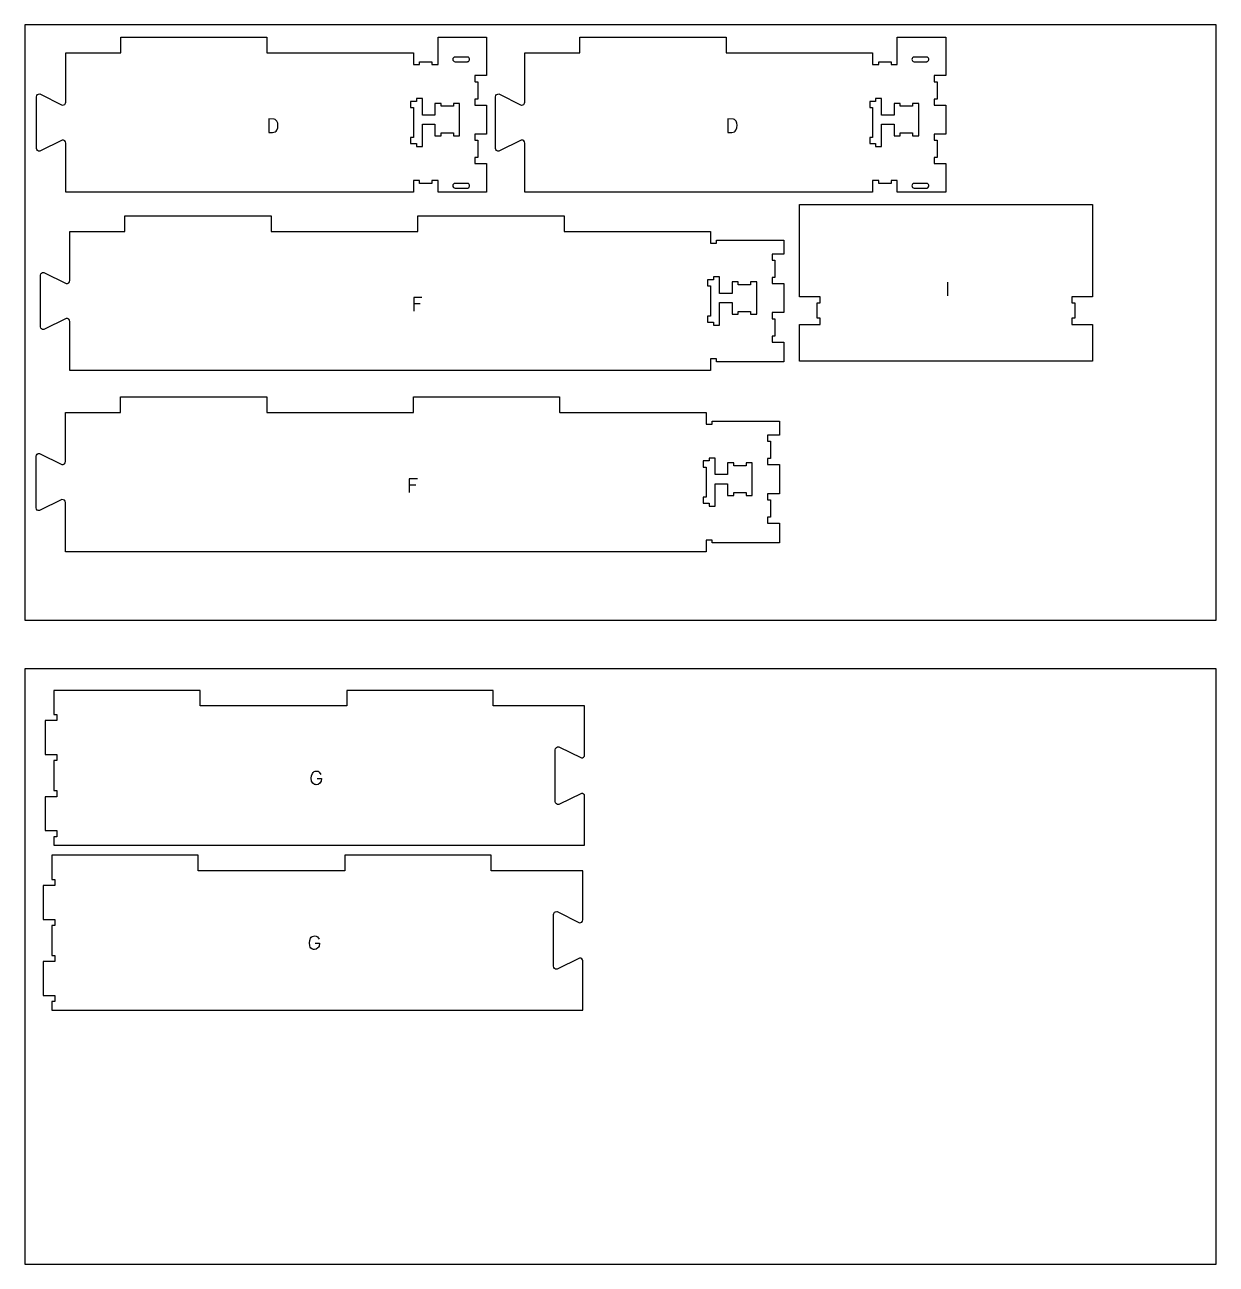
# Model space of a CAD drawing. Header units: millimetres. Extents: x -1220 to 1220, y -1930 to 4127.
# Drawn here: x -1220 to 1220, y -1930 to 610 of the extents above; entities that cross this region are included whole.
import ezdxf

# ---------------------------------------------------------------- set-up
doc = ezdxf.new("R2010")
doc.units = ezdxf.units.MM
for name, color, linetype, true_color in [('0_SHEET_SPRUCEPLY_2440X122', 1, 'Continuous', 0xff0000), ('1_ANYTOOL_1MMDEEP_LABELS_S', 2, 'Continuous', 0xffff00), ('3_ANYTOOL_CUTTHROUGH_INSID', 4, 'Continuous', 0x00ffff), ('4_ANYTOOL_CUTTHROUGH_OUTSI', 5, 'Continuous', 0x0000ff)]:
    doc.layers.add(name, color=color, linetype=linetype, true_color=true_color)

msp = doc.modelspace()

# ---------------------------------------------------------------- linework, layer by layer
at = {"layer": '0_SHEET_SPRUCEPLY_2440X122'}
for points in [[(-1220, 610), (-1220, -610), (1220, -610), (1220, 610)], [(-1220, -710), (-1220, -1930), (1220, -1930), (1220, -710)]]:
    msp.add_lwpolyline(points, close=True, dxfattribs=at)
at = {"layer": '1_ANYTOOL_1MMDEEP_LABELS_S'}
for p, q in [((669.6, 82.6, 0), (669.6, 54.6, 0)), ((-410, 37.9, 0), (-423.5, 37.9, 0)), ((-419, -333.2, 0), (-432.5, -333.2, 0))]:
    msp.add_line(p, q, dxfattribs=at)
for points in [[(-720.5, 417.4), (-720.5, 389.4), (-712.5, 389.5), (-709.7, 389.8), (-707.3, 390.7), (-705.4, 392.1), (-703.9, 394.2), (-702.1, 398.9), (-701.5, 404), (-702, 408.3), (-703.8, 412.3), (-707.1, 415.8), (-709, 416.7)], [(219.9, 417.4), (219.9, 389.4), (227.9, 389.5), (230.8, 389.8), (233.2, 390.7), (235.1, 392.1), (236.5, 394.2), (238.4, 398.9), (239, 404), (238.4, 408.3), (236.7, 412.3), (233.4, 415.8), (231.4, 416.7)]]:
    msp.add_lwpolyline(points, close=True, dxfattribs=at)
for points in [[(-407.1, 50.9), (-423.5, 50.9), (-423.5, 22.9)], [(-416, -320.2), (-432.5, -320.2), (-432.5, -348.2)], [(-621.5, -934.5), (-612.4, -934.5), (-613.3, -940.1), (-614.4, -942.3), (-615.8, -944.1), (-619.3, -946.6), (-623, -947.4), (-624.9, -947.2), (-626.7, -946.6), (-630.1, -944.1), (-631.5, -942.2), (-632.5, -939.9), (-633.3, -933.9), (-632.7, -928.9), (-630.8, -924.1), (-629.3, -922), (-627.4, -920.6), (-625.1, -919.7), (-622.4, -919.4), (-619.3, -919.9), (-616.9, -921.5), (-613.5, -926.3)], [(-625.3, -1272.3), (-616.2, -1272.4), (-617.1, -1277.9), (-618.2, -1280.1), (-619.7, -1281.9), (-623.1, -1284.4), (-626.8, -1285.2), (-628.7, -1285), (-630.5, -1284.4), (-633.9, -1282), (-635.3, -1280.1), (-636.3, -1277.7), (-637.1, -1271.7), (-636.5, -1266.7), (-634.6, -1261.9), (-633.2, -1259.9), (-631.3, -1258.4), (-628.9, -1257.5), (-626.2, -1257.2), (-623.2, -1257.7), (-620.8, -1259.3), (-617.3, -1264.1)]]:
    msp.add_lwpolyline(points, dxfattribs=at)
at = {"layer": '3_ANYTOOL_CUTTHROUGH_INSID'}
for points in [[(-338.9, 543.9, 1), (-338.9, 534.4), (-313.2, 534.4), (-312.4, 534.5), (-311.6, 534.8), (-310.9, 535.2), (-309.8, 536.6), (-309.2, 538.3), (-309.2, 540), (-309.8, 541.7), (-310.9, 543.1), (-311.6, 543.5), (-312.4, 543.8), (-313.2, 543.9)], [(601.5, 543.9, 1), (601.5, 534.4), (627.3, 534.4), (628.1, 534.5), (628.8, 534.8), (629.6, 535.2), (630.7, 536.6), (631.2, 538.3), (631.2, 540), (630.7, 541.7), (629.6, 543.1), (628.8, 543.5), (628.1, 543.8), (627.3, 543.9)], [(-338.9, 275.4), (-313.2, 275.4), (-312.4, 275.5), (-311.6, 275.8), (-310.9, 276.2), (-309.8, 277.6), (-309.2, 279.3), (-309.2, 281), (-309.8, 282.7), (-310.9, 284.1), (-311.6, 284.5), (-312.4, 284.8), (-313.2, 284.9), (-338.9, 284.9, 1)], [(601.5, 275.4), (627.3, 275.4), (628.1, 275.5), (628.8, 275.8), (629.6, 276.2), (630.7, 277.6), (631.2, 279.3), (631.2, 281), (630.7, 282.7), (629.6, 284.1), (628.8, 284.5), (628.1, 284.8), (627.3, 284.9), (601.5, 284.9, 1)]]:
    msp.add_lwpolyline(points, format="xyb", close=True, dxfattribs=at)
for points in [[(-430.1, 366.4), (-418.1, 366.4), (-418.1, 360.4), (-405.6, 360.4), (-405.6, 406.4), (-380.1, 406.4), (-380.1, 382.4), (-367.6, 382.4), (-367.6, 388.4), (-342.1, 388.4), (-342.1, 382.4), (-329.6, 382.4), (-329.6, 448.9), (-342.1, 448.9), (-342.1, 442.9), (-367.6, 442.9), (-367.6, 448.9), (-380.1, 448.9), (-380.1, 424.9), (-405.6, 424.9), (-405.6, 458.9), (-418.1, 458.9), (-418.1, 452.9), (-430.1, 452.9), (-430.1, 440.4), (-424.1, 440.4), (-424.1, 378.9), (-430.1, 378.9)], [(510.3, 366.4), (522.3, 366.4), (522.3, 360.4), (534.8, 360.4), (534.8, 406.4), (560.3, 406.4), (560.3, 382.4), (572.8, 382.4), (572.8, 388.4), (598.3, 388.4), (598.3, 382.4), (610.8, 382.4), (610.8, 448.9), (598.3, 448.9), (598.3, 442.9), (572.8, 442.9), (572.8, 448.9), (560.3, 448.9), (560.3, 424.9), (534.8, 424.9), (534.8, 458.9), (522.3, 458.9), (522.3, 452.9), (510.3, 452.9), (510.3, 440.4), (516.3, 440.4), (516.3, 378.9), (510.3, 378.9)], [(178.4, 0.7), (190.4, 0.7), (190.4, -5.3), (202.9, -5.3), (202.9, 40.7), (228.4, 40.7), (228.4, 16.7), (240.9, 16.7), (240.9, 22.7), (266.4, 22.7), (266.4, 16.7), (278.9, 16.7), (278.9, 83.2), (266.4, 83.2), (266.4, 77.2), (240.9, 77.2), (240.9, 83.2), (228.4, 83.2), (228.4, 59.2), (202.9, 59.2), (202.9, 93.2), (190.4, 93.2), (190.4, 87.2), (178.4, 87.2), (178.4, 74.7), (184.4, 74.7), (184.4, 13.2), (178.4, 13.2)], [(169.4, -370.3), (181.4, -370.3), (181.4, -376.3), (193.9, -376.3), (193.9, -330.4), (219.4, -330.4), (219.4, -354.4), (231.9, -354.4), (231.9, -348.4), (257.4, -348.4), (257.4, -354.4), (269.9, -354.4), (269.9, -287.9), (257.4, -287.9), (257.4, -293.9), (231.9, -293.9), (231.9, -287.9), (219.4, -287.9), (219.4, -311.9), (193.9, -311.9), (193.9, -277.8), (181.4, -277.8), (181.4, -283.8), (169.4, -283.8), (169.4, -296.3), (175.4, -296.3), (175.4, -357.8), (169.4, -357.8)]]:
    msp.add_lwpolyline(points, close=True, dxfattribs=at)
at = {"layer": '4_ANYTOOL_CUTTHROUGH_OUTSI'}
for points in [[(-274.1, 266.9), (-373.6, 266.9), (-373.6, 290.7, 0.414214), (-373.9, 290.9), (-385.9, 290.9, 0.414214), (-386.1, 290.7), (-386.1, 284.9), (-411.6, 284.9), (-411.6, 290.7, 0.414214), (-411.9, 290.9), (-423.9, 290.9, 0.414214), (-424.1, 290.7), (-424.1, 266.9), (-1136.1, 266.9), (-1136.1, 367.6, 0.463455), (-1143.4, 373.7), (-1143.5, 373.7), (-1189.5, 351.1, -0.461531), (-1196.1, 356.7), (-1196.1, 462.6, -0.461531), (-1189.5, 468.2), (-1143.5, 445.6), (-1143.4, 445.6, 0.463455), (-1136.1, 451.7), (-1136.1, 552.4), (-1023.9, 552.4, 0.414214), (-1023.6, 552.7), (-1023.6, 584.4), (-724.1, 584.4), (-724.1, 552.7, 0.414214), (-723.9, 552.4), (-424.1, 552.4), (-424.1, 528.7, 0.414214), (-423.9, 528.4), (-411.9, 528.4, 0.414214), (-411.6, 528.7), (-411.6, 534.4), (-386.1, 534.4), (-386.1, 528.7, 0.414214), (-385.9, 528.4), (-373.9, 528.4, 0.414214), (-373.6, 528.7), (-373.6, 584.4), (-274.1, 584.4), (-274.1, 505.9), (-297.9, 505.9, 0.414214), (-298.1, 505.7), (-298.1, 493.7, 0.414214), (-297.9, 493.4), (-292.1, 493.4), (-292.1, 457.9), (-297.9, 457.9, 0.414214), (-298.1, 457.7), (-298.1, 445.7, 0.414214), (-297.9, 445.4), (-274.1, 445.4), (-274.1, 385.9), (-297.9, 385.9, 0.414214), (-298.1, 385.7), (-298.1, 373.7, 0.414214), (-297.9, 373.4), (-292.1, 373.4), (-292.1, 337.9), (-297.9, 337.9, 0.414214), (-298.1, 337.7), (-298.1, 325.7, 0.414214), (-297.9, 325.4), (-274.1, 325.4)], [(666.3, 266.9), (566.8, 266.9), (566.8, 290.7, 0.414214), (566.5, 290.9), (554.5, 290.9, 0.414214), (554.3, 290.7), (554.3, 284.9), (528.8, 284.9), (528.8, 290.7, 0.414214), (528.5, 290.9), (516.5, 290.9, 0.414214), (516.3, 290.7), (516.3, 266.9), (-195.7, 266.9), (-195.7, 367.6, 0.463455), (-203, 373.7), (-203.1, 373.7), (-249.1, 351.1, -0.461531), (-255.7, 356.7), (-255.7, 462.6, -0.461531), (-249.1, 468.2), (-203.1, 445.6), (-203, 445.6, 0.463455), (-195.7, 451.7), (-195.7, 552.4), (-83.5, 552.4, 0.414214), (-83.2, 552.7), (-83.2, 584.4), (216.3, 584.4), (216.3, 552.7, 0.414214), (216.5, 552.4), (516.3, 552.4), (516.3, 528.7, 0.414214), (516.5, 528.4), (528.5, 528.4, 0.414214), (528.8, 528.7), (528.8, 534.4), (554.3, 534.4), (554.3, 528.7, 0.414214), (554.5, 528.4), (566.5, 528.4, 0.414214), (566.8, 528.7), (566.8, 584.4), (666.3, 584.4), (666.3, 505.9), (642.5, 505.9, 0.414214), (642.3, 505.7), (642.3, 493.7, 0.414214), (642.5, 493.4), (648.3, 493.4), (648.3, 457.9), (642.5, 457.9, 0.414214), (642.3, 457.7), (642.3, 445.7, 0.414214), (642.5, 445.4), (666.3, 445.4), (666.3, 385.9), (642.5, 385.9, 0.414214), (642.3, 385.7), (642.3, 373.7, 0.414214), (642.5, 373.4), (648.3, 373.4), (648.3, 337.9), (642.5, 337.9, 0.414214), (642.3, 337.7), (642.3, 325.7, 0.414214), (642.5, 325.4), (666.3, 325.4)], [(408.7, 40, 0.414214), (408.9, 40.3), (408.9, 52.3, 0.414214), (408.7, 52.5), (366.9, 52.5), (366.9, 242), (966.4, 242), (966.4, 52.5), (924.7, 52.5, 0.414214), (924.4, 52.3), (924.4, 40.3, 0.414214), (924.7, 40), (930.4, 40), (930.4, 8.5), (924.7, 8.5, 0.414214), (924.4, 8.3), (924.4, -3.7, 0.414214), (924.7, -4), (966.4, -4), (966.4, -79.5), (366.9, -79.5), (366.9, -4), (408.7, -4, 0.414214), (408.9, -3.7), (408.9, 8.3, 0.414214), (408.7, 8.5), (402.9, 8.5), (402.9, 40)], [(-1127.6, -98.8), (-1127.6, 1.9, 0.463455), (-1134.9, 8), (-1135, 8), (-1181, -14.7, -0.461531), (-1187.6, -9), (-1187.6, 96.9, -0.461531), (-1181, 102.5), (-1135, 79.9), (-1134.9, 79.9, 0.463455), (-1127.6, 86), (-1127.6, 186.7), (-1015.4, 186.7, 0.414214), (-1015.1, 186.9), (-1015.1, 218.7), (-715.6, 218.7), (-715.6, 186.9, 0.414214), (-715.4, 186.7), (-415.4, 186.7, 0.414214), (-415.1, 186.9), (-415.1, 218.7), (-115.6, 218.7), (-115.6, 186.9, 0.414214), (-115.4, 186.7), (184.4, 186.7), (184.4, 162.9, 0.414214), (184.6, 162.7), (196.6, 162.7, 0.414214), (196.9, 162.9), (196.9, 168.7), (334.4, 168.7), (334.4, 140.2), (310.6, 140.2, 0.414214), (310.4, 139.9), (310.4, 127.9, 0.414214), (310.6, 127.7), (316.4, 127.7), (316.4, 92.2), (310.6, 92.2, 0.414214), (310.4, 91.9), (310.4, 79.9, 0.414214), (310.6, 79.7), (334.4, 79.7), (334.4, 20.2), (310.6, 20.2, 0.414214), (310.4, 19.9), (310.4, 7.9, 0.414214), (310.6, 7.7), (316.4, 7.7), (316.4, -27.8), (310.6, -27.8, 0.414214), (310.4, -28.1), (310.4, -40.1, 0.414214), (310.6, -40.3), (334.4, -40.3), (334.4, -80.8), (196.9, -80.8), (196.9, -75.1, 0.414214), (196.6, -74.8), (184.6, -74.8, 0.414214), (184.4, -75.1), (184.4, -98.8)], [(-1136.6, -469.9), (-1136.6, -369.2, 0.463455), (-1143.9, -363.1), (-1144, -363.1), (-1189.9, -385.7, -0.461531), (-1196.6, -380.1), (-1196.6, -274.2, -0.461531), (-1189.9, -268.5), (-1144, -291.2), (-1143.9, -291.2, 0.463455), (-1136.6, -285.1), (-1136.6, -184.4), (-1024.4, -184.4, 0.414214), (-1024.1, -184.1), (-1024.1, -152.4), (-724.6, -152.4), (-724.6, -184.1, 0.414214), (-724.4, -184.4), (-424.4, -184.4, 0.414214), (-424.1, -184.1), (-424.1, -152.4), (-124.6, -152.4), (-124.6, -184.1, 0.414214), (-124.4, -184.4), (175.4, -184.4), (175.4, -208.1, 0.414214), (175.6, -208.4), (187.6, -208.4, 0.414214), (187.9, -208.1), (187.9, -202.4), (325.4, -202.4), (325.4, -230.9), (301.6, -230.9, 0.414214), (301.4, -231.1), (301.4, -243.1, 0.414214), (301.6, -243.4), (307.4, -243.4), (307.4, -278.9), (301.6, -278.9, 0.414214), (301.4, -279.1), (301.4, -291.1, 0.414214), (301.6, -291.4), (325.4, -291.4), (325.4, -350.9), (301.6, -350.9, 0.414214), (301.4, -351.1), (301.4, -363.1, 0.414214), (301.6, -363.4), (307.4, -363.4), (307.4, -398.9), (301.6, -398.9, 0.414214), (301.4, -399.1), (301.4, -411.1, 0.414214), (301.6, -411.4), (325.4, -411.4), (325.4, -451.9), (187.9, -451.9), (187.9, -446.1, 0.414214), (187.6, -445.9), (175.6, -445.9, 0.414214), (175.4, -446.1), (175.4, -469.9)], [(-261, -785.7), (-261, -754), (-560.5, -754), (-560.5, -785.7, -0.414214), (-560.8, -786), (-860.8, -786, -0.414214), (-861, -785.7), (-861, -754), (-1160.5, -754), (-1160.5, -803.5), (-1154.8, -803.5, -0.414214), (-1154.5, -803.7), (-1154.5, -815.7, -0.414214), (-1154.8, -816), (-1178.5, -816), (-1178.5, -885.5), (-1154.8, -885.5, -0.414214), (-1154.5, -885.7), (-1154.5, -897.7, -0.414214), (-1154.8, -898), (-1160.5, -898), (-1160.5, -959.5), (-1154.8, -959.5, -0.414214), (-1154.5, -959.7), (-1154.5, -971.7, -0.414214), (-1154.8, -972), (-1178.5, -972), (-1178.5, -1041.5), (-1154.8, -1041.5, -0.414214), (-1154.5, -1041.7), (-1154.5, -1053.7, -0.414214), (-1154.8, -1054), (-1160.5, -1054), (-1160.5, -1071.5), (-73.5, -1071.5), (-73.5, -970.8, 0.461531), (-80.2, -965.1), (-126.2, -987.8), (-126.2, -987.8, -0.463455), (-133.5, -981.6), (-133.5, -875.8, -0.463455), (-126.2, -869.6), (-126.2, -869.6), (-80.2, -892.3, 0.461531), (-73.5, -886.6), (-73.5, -786), (-260.8, -786, -0.414214)], [(-264.9, -1123.5), (-264.9, -1091.8), (-564.4, -1091.8), (-564.4, -1123.5, -0.414214), (-564.6, -1123.8), (-864.6, -1123.8, -0.414214), (-864.9, -1123.5), (-864.9, -1091.8), (-1164.4, -1091.8), (-1164.4, -1141.3), (-1158.6, -1141.3, -0.414214), (-1158.4, -1141.5), (-1158.4, -1153.5, -0.414214), (-1158.6, -1153.8), (-1182.4, -1153.8), (-1182.4, -1223.3), (-1158.6, -1223.3, -0.414214), (-1158.4, -1223.5), (-1158.4, -1235.5, -0.414214), (-1158.6, -1235.8), (-1164.4, -1235.8), (-1164.4, -1297.3), (-1158.6, -1297.3, -0.414214), (-1158.4, -1297.5), (-1158.4, -1309.5, -0.414214), (-1158.6, -1309.8), (-1182.4, -1309.8), (-1182.4, -1379.3), (-1158.6, -1379.3, -0.414214), (-1158.4, -1379.5), (-1158.4, -1391.5, -0.414214), (-1158.6, -1391.8), (-1164.4, -1391.8), (-1164.4, -1409.3), (-77.4, -1409.3), (-77.4, -1308.6, 0.461531), (-84, -1302.9), (-130, -1325.6), (-130.1, -1325.6, -0.463455), (-137.4, -1319.5), (-137.4, -1213.6, -0.463455), (-130.1, -1207.5), (-130, -1207.5), (-84, -1230.1, 0.461531), (-77.4, -1224.5), (-77.4, -1123.8), (-264.6, -1123.8, -0.414214)]]:
    msp.add_lwpolyline(points, format="xyb", close=True, dxfattribs=at)

doc.saveas('drawing.dxf')
